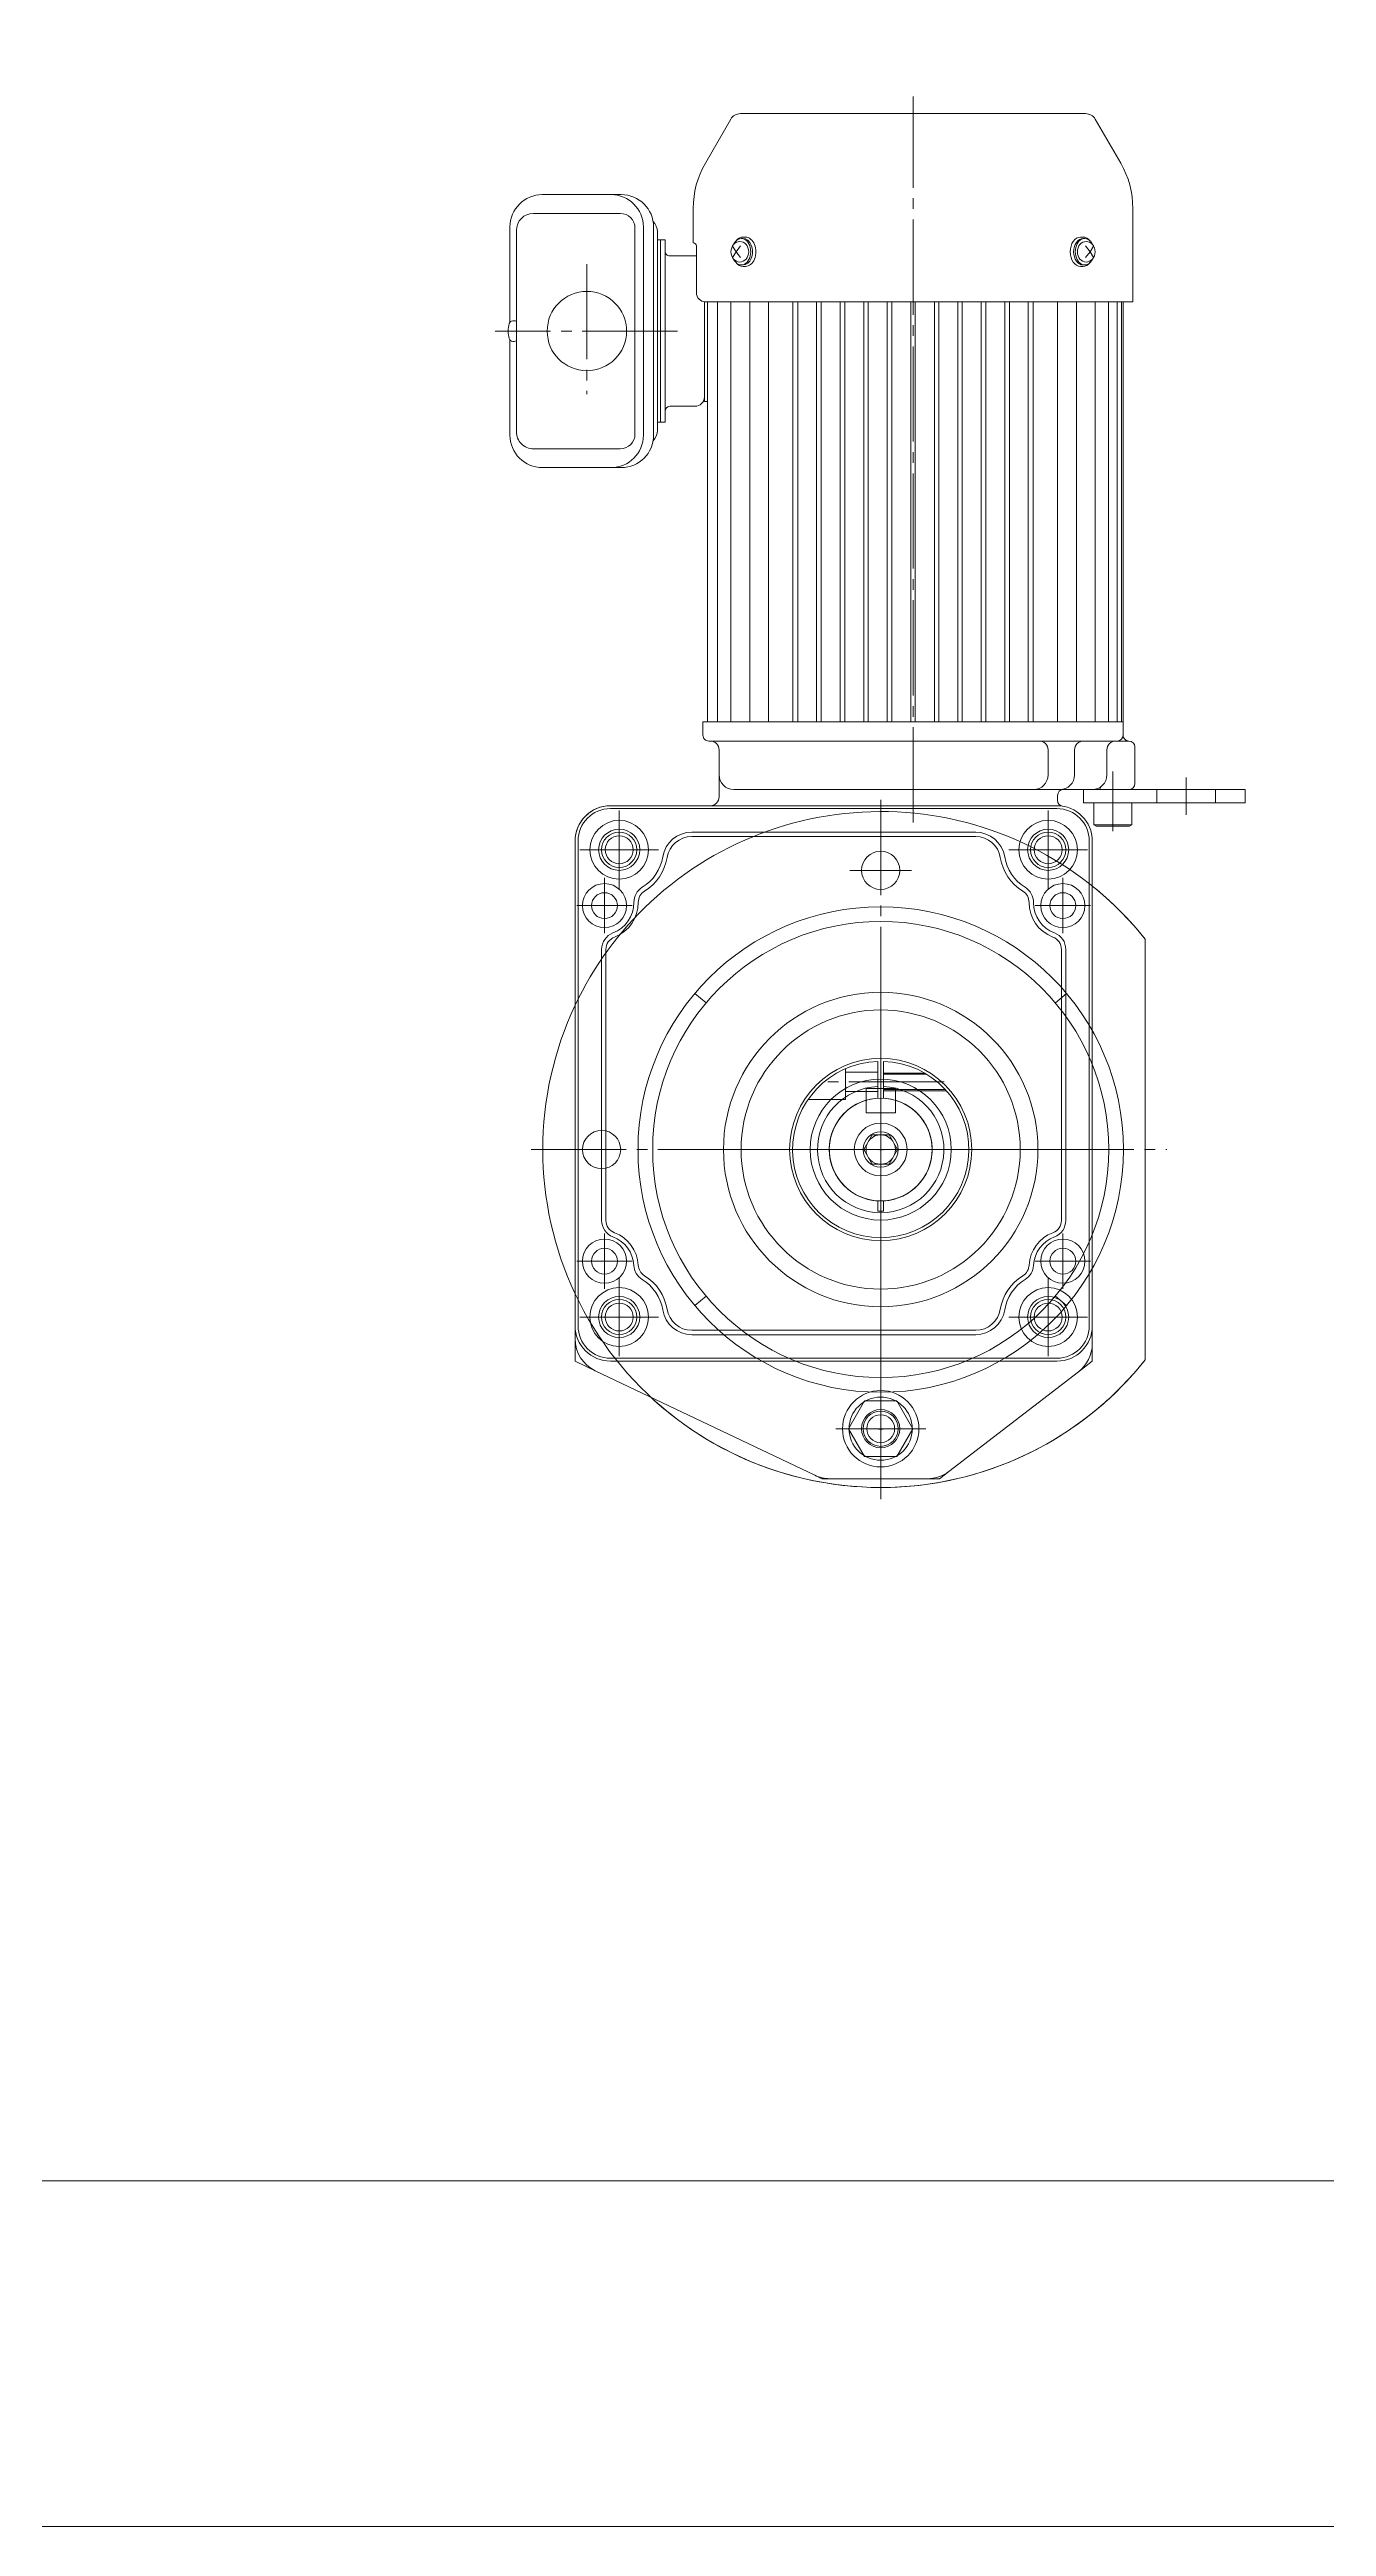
# Model space of a CAD drawing. Units: millimetres at full size. Extents: x -19442 to 19442, y -5866 to 5866.
# Drawn here: x -6210 to -5776, y 939 to 1782 of the extents above; entities that cross this region are included whole.
import ezdxf
from ezdxf.enums import TextEntityAlignment as Align

# ---------------------------------------------------------------- set-up
doc = ezdxf.new("R2010")
doc.units = ezdxf.units.MM
doc.header["$LTSCALE"] = 3.6
doc.linetypes.add('CHAIN2', pattern=[12, 9, -1, 1, -1])
for name, color, linetype, lineweight in [('0-3_04_HIDDEN', 7, 'Continuous', 9), ('0-4_05_CENTER', 2, 'CHAIN2', 9), ('0-6_0', 2, 'Continuous', 9), ('0-7_10_DRAFT', 1, 'Continuous', 9)]:
    doc.layers.add(name, color=color, linetype=linetype, lineweight=lineweight)
doc.styles.add('ＭＳ ゴシック', font='')
doc.styles.get('ＭＳ ゴシック').set_extended_font_data('MS Gothic')

# ---------------------------------------------------------------- blocks, each defined once
blk = doc.blocks.new('SCSBN35-43a_1')
at = {"layer": '0-3_04_HIDDEN', "color": 2}
for p, q in [((-24.718, -17), (-12, -17)), ((-12, -27.495), (-12, -17)), ((-1, -19.7), (-12, -19.7)), ((22.361, -20), (1, -20)), ((21.996, -20.4), (1, -20.4)), ((-1, -26.3), (-12, -26.3)), ((15.641, -25.6), (1, -25.6)), ((14.967, -26), (1, -26))]:
    blk.add_line(p, q, dxfattribs=at)
blk.add_arc((0, 0), 21.5, 272.66588, 267.33412, dxfattribs=at)
at = {"layer": '0-4_05_CENTER'}
for p, q in [((0, 33.15), (0, -33.15)), ((33.15, 0), (-33.15, 0)), ((21.591, -23), (-21.591, -23))]:
    blk.add_line(p, q, dxfattribs=at)
at = {"layer": '0-6_0'}
for p, q in [((-1, 21), (1, 21)), ((-1, 17.471), (-1, 21)), ((1, 17.471), (1, 21)), ((-1, -29.983), (-1, -17.471)), ((1, -29.983), (1, -17.471))]:
    blk.add_line(p, q, dxfattribs=at)
for radius, start, end in [(30, 271.91021, 268.08979), (17.5, 93.27583, 266.72417), (17.5, 273.27583, 86.72417)]:
    blk.add_arc((0, 0), radius, start, end, dxfattribs=at)
blk = doc.blocks.new('A$C527C7C34_1')
at = {"layer": '0-3_04_HIDDEN'}
blk.add_lwpolyline([(-5, 16.771), (-5, 12.5), (5, 12.5), (5, 16.771)], dxfattribs=at)
for radius in [17.5, 6, 5]:
    blk.add_circle((0, 0), radius, dxfattribs=at)
at = {"layer": '0-4_05_CENTER'}
for p, q in [((0, 21.5), (0, -21.5)), ((-21.5, 0), (21.5, 0))]:
    blk.add_line(p, q, dxfattribs=at)
blk = doc.blocks.new('A$C35045EA2_1')
at = {"layer": '0-6_0', "color": 134, "linetype": 'CHAIN2'}
for p, q in [((0, -12), (0, 12)), ((-12, 0), (12, 0))]:
    blk.add_line(p, q, dxfattribs=at)
at = {"layer": '0-6_0', "color": 134}
blk.add_lwpolyline([(2.887, -5), (-2.887, -5), (-5.773, 0), (-2.887, 5), (2.887, 5), (5.773, 0)], close=True, dxfattribs=at)
blk.add_circle((0, 0), 9, dxfattribs=at)
at = {"layer": '0-7_10_DRAFT', "style": 'ＭＳ ゴシック', "width": 2}
blk.add_text('CS-M12', height=0.2199, dxfattribs=at).set_placement((-0.698, -0.465), align=Align.BOTTOM_LEFT)
blk = doc.blocks.new('A$C285C78E6_1')
at = {"layer": '0-3_04_HIDDEN', "linetype": 'CHAIN2'}
for p, q in [((0, -15.312), (0, 15.312)), ((-15.312, 0), (15.311, 0))]:
    blk.add_line(p, q, dxfattribs=at)
at = {"layer": '0-3_04_HIDDEN'}
blk.add_lwpolyline([(5.485, -9.5), (-5.485, -9.5), (-10.97, 0), (-5.485, 9.5), (5.485, 9.5), (10.97, 0)], close=True, dxfattribs=at)
for radius in [13, 10.75]:
    blk.add_circle((0, 0), radius, dxfattribs=at)
at = {"layer": '0-7_10_DRAFT', "style": 'ＭＳ ゴシック', "width": 1.9}
blk.add_text('BT-M12', height=0.2199, dxfattribs=at).set_placement((-0.7, -0.547), align=Align.BOTTOM_LEFT)
blk = doc.blocks.new('A$C7E3831AE_1')
at = {"layer": '0-3_04_HIDDEN'}
for p, q in [((90, 71.589), (90, -71.589)), ((-63.275, 53.094), (-59.445, 49.88)), ((63.275, 53.094), (59.445, 49.88)), ((-63.275, -53.094), (-59.445, -49.88)), ((63.275, -53.094), (59.445, -49.88))]:
    blk.add_line(p, q, dxfattribs=at)
for centre, radius in [((0, 95), 6.5), ((0, 0), 82.6), ((0, 0), 77.6), ((0, 0), 31), ((-95, 0), 6.5), ((0, -95), 6.5)]:
    blk.add_circle(centre, radius, dxfattribs=at)
for start, end in [(38.49995, 132.89429), (132.89429, 154.73559), (154.73559, 205.26441), (205.26441, 308.76201), (308.76201, 321.50005)]:
    blk.add_arc((0, 0), 115, start, end, dxfattribs=at)
at = {"layer": '0-4_05_CENTER'}
for p, q in [((0, 119), (0, -119)), ((-10.5, 95), (10.5, 95)), ((-95, -10.5), (-95, 10.5)), ((-119, 0), (97.419, 0)), ((-10.5, -95), (10.5, -95))]:
    blk.add_line(p, q, dxfattribs=at)
blk = doc.blocks.new('M12Tz_1')
at = {"layer": '0-4_05_CENTER'}
for p, q in [((0, -10.332), (0, 10.332)), ((10.332, 0), (-10.332, 0))]:
    blk.add_line(p, q, dxfattribs=at)
at = {"layer": '0-6_0', "color": 134}
for radius in [6, 4.75]:
    blk.add_circle((0, 0), radius, dxfattribs=at)
blk = doc.blocks.new('A$C5C8B0B06_1')
at = {"layer": '0-4_05_CENTER'}
for p, q in [((0, 55.878), (0, -55.878)), ((-55.878, 0), (55.878, 0))]:
    blk.add_line(p, q, dxfattribs=at)
at = {"layer": '0-6_0', "color": 134}
for p, q in [((105, 72), (-66.091, 72)), ((-75.603, 67.317), (-109.511, 23.235)), ((117, -92), (117, 60)), ((-112, 15.919), (-112, -17.289)), ((-110.834, -22.448), (-75.258, -97.159)), ((-64.423, -104), (-39.344, -104)), ((-64.423, -104), (105, -104))]:
    blk.add_line(p, q, dxfattribs=at)
blk.add_circle((0, 0), 47.5, dxfattribs=at)
for centre, start, end in [((-66.091, 60), 90, 142.43141), ((105, 60), 0, 90), ((-100, 15.919), 142.43141, 180), ((-100, -17.289), 180, 205.46335), ((105, -92), 270, 0), ((-64.423, -92), 205.46335, 270)]:
    blk.add_arc(centre, 12, start, end, dxfattribs=at)
at = {"layer": '0-7_10_DRAFT'}
blk.add_line((-72, 72), (-55.245, 72), dxfattribs=at)
for points in [[(-75.603, 67.317), (-72, 72), (-66.091, 72)], [(-112, 15.919), (-112, 20), (-109.511, 23.235)], [(-112, -17.289), (-112, -20), (-110.834, -22.448)], [(-75.258, -97.159), (-72, -104), (-64.423, -104)]]:
    blk.add_lwpolyline(points, dxfattribs=at)
at = {"layer": '0-6_0'}
for p in [(-57, 57), (102, 57), (-95, 0), (-57, -89), (102, -89)]:
    blk.add_blockref('M12Tz_1', p, dxfattribs=at)
blk = doc.blocks.new('GM-SHYPF-RH 0.75kW、1／5～1／60、200V、60Hza_1')
at = {"layer": '0-3_04_HIDDEN', "color": 2}
for p, q in [((-118, 114), (-122.5, 114)), ((-118, 94), (-122.5, 94))]:
    blk.add_line(p, q, dxfattribs=at)
at = {"layer": '0-4_05_CENTER'}
for p, q in [((-113.85, 104), (-126.652, 104)), ((-108.291, 79), (-128.591, 79)), ((-102, 70.351), (-102, 43.649)), ((-83, 71.427), (-83, 52.573)), ((38, 71.427), (38, 52.573)), ((57, 70.351), (57, 43.649)), ((-73.573, 62), (-92.427, 62)), ((0, -65.996), (0, 65.996)), ((47.427, 62), (28.573, 62)), ((-88.649, 57), (-115.351, 57)), ((70.351, 57), (43.649, 57)), ((-111.29, 11), (-358.361, 11)), ((65.996, 0), (-65.996, 0)), ((-278.5, -69.166), (-278.5, -131.229)), ((-102, -75.649), (-102, -102.351)), ((57, -75.649), (57, -102.351)), ((-88.649, -89), (-115.351, -89)), ((-83, -84.573), (-83, -103.427)), ((38, -84.573), (38, -103.427)), ((70.351, -89), (43.649, -89)), ((-301.323, -100), (-257.035, -100)), ((-73.573, -94), (-92.427, -94)), ((47.427, -94), (28.573, -94))]:
    blk.add_line(p, q, dxfattribs=at)
at = {"layer": '0-6_0'}
for p, q in [((-122.5, 124), (-122.5, 69)), ((-118, 124), (-122.5, 124)), ((-118, 124), (-118, 69)), ((-288.5, 85.8), (-320.247, 85.8)), ((-288.5, 85.8), (-288.5, 11)), ((-139, 11), (-139, 84.5)), ((-124.5, 86.5), (-137, 86.5)), ((-122.5, 11), (-122.5, 84.5)), ((-118, 85.5), (-110.5, 85.5)), ((-118, 72.5), (-118, 85.5)), ((-110.5, 85.5), (-110.5, 72.5)), ((-110.5, 85.5), (-110, 84.634)), ((-110, 84.634), (-110, 73.366)), ((-350.6, 73.041), (-335.647, 81.674)), ((-145.5, 82.5), (-288.5, 82.5)), ((-145.5, 82), (-288.5, 82)), ((-145.5, 80.5), (-288.5, 80.5)), ((-145.5, 77.5), (-288.5, 77.5)), ((-145.5, -60.5), (-145.5, 82.5)), ((-141, 82.5), (-145.5, 82.5)), ((-145.5, 11), (-145.5, 82.5)), ((-136, 77), (-127.5, 77)), ((-352.5, 69.75), (-352.5, -47.75)), ((-310.5, 68.841), (-310.5, 68.025)), ((-310, 69.407), (-310, 68.841)), ((-305.5, 71.245), (-307.5, 69.672)), ((-305.5, 71.245), (-307.429, 72.456)), ((-305.5, 71.245), (-303.57, 72.456)), ((-305.5, 71.245), (-303.5, 69.672)), ((-301, 69.407), (-301, 68.841)), ((-300.5, 68.841), (-300.5, 68.025)), ((-145.5, 73), (-288.5, 73)), ((-122.5, 74.5), (-123.5, 75.077)), ((-118, 69), (-122.5, 69)), ((-118, 72.5), (-110.5, 72.5)), ((-110.5, 72.5), (-110, 73.366)), ((60, 72), (-105, 72)), ((60, 71), (-105, 71)), ((-145.5, 66.586), (-288.5, 66.586)), ((-145.5, 60.222), (-288.5, 60.222)), ((-136, 66), (-127.5, 66)), ((-120.5, 60.193), (-118.828, 60.193)), ((-117, 60), (-117, -92)), ((-116, 60), (-116, -92)), ((24.094, 63), (-68.094, 63)), ((-68.094, 61.5), (24.094, 61.5)), ((-32.533, 63), (-47.5, 63)), ((71, -92), (71, 60)), ((72, -92), (72, 60)), ((-145.5, 51.849), (-288.5, 51.849)), ((-136, 56.987), (-127.5, 56.987)), ((-145.5, 50.201), (-288.5, 50.201)), ((-145.5, 43.843), (-288.5, 43.843)), ((-145.5, 42.21), (-288.5, 42.21)), ((-145.5, 35.815), (-288.5, 35.815)), ((-145.5, 34.222), (-288.5, 34.222)), ((-145.5, 27.78), (-288.5, 27.78)), ((-145.5, 26.243), (-288.5, 26.243)), ((-108, 32.322), (-108, -64.322)), ((-106.5, -64.322), (-106.5, 32.322)), ((61.5, 32.322), (61.5, -64.322)), ((63, 32.322), (63, -64.322)), ((-145.5, 19.748), (-288.5, 19.748)), ((-145.5, 18.263), (-288.5, 18.263)), ((-145.5, 11.73), (-288.5, 11.73)), ((-288.5, -59.718), (-288.5, 11)), ((-145.5, 10.27), (-288.5, 10.27)), ((-145.5, 11), (-145.5, -59)), ((-139, 11), (-139, -58.5)), ((-122.5, 11), (-122.5, -50)), ((-145.5, 3.737), (-288.5, 3.737)), ((-145.5, 2.252), (-288.5, 2.252)), ((-20.8, 5), (-16.771, 5)), ((-20.8, -5), (-20.8, 5)), ((-145.5, -4.243), (-288.5, -4.243)), ((-145.5, -5.78), (-288.5, -5.78)), ((-20.8, -5), (-16.771, -5)), ((-145.5, -12.222), (-288.5, -12.222)), ((-145.5, -13.815), (-288.5, -13.815)), ((-145.5, -20.21), (-288.5, -20.21)), ((-145.5, -21.843), (-288.5, -21.843)), ((-145.5, -28.201), (-288.5, -28.201)), ((-145.5, -29.849), (-288.5, -29.849)), ((-145.5, -38.222), (-288.5, -38.222)), ((-310.5, -46.841), (-310.5, -46.025)), ((-310, -47.407), (-310, -46.841)), ((-305.5, -49.245), (-307.5, -47.672)), ((-305.5, -49.245), (-307.429, -50.456)), ((-305.5, -49.245), (-303.5, -47.672)), ((-305.5, -49.245), (-303.57, -50.456)), ((-301, -47.407), (-301, -46.841)), ((-300.5, -46.841), (-300.5, -46.025)), ((-145.5, -44.586), (-288.5, -44.586)), ((-350.6, -51.041), (-335.647, -59.674)), ((-145.5, -51), (-288.5, -51)), ((-145.5, -55.5), (-288.5, -55.5)), ((-136, -55), (-120.001, -55)), ((-308.5, -63.8), (-320.247, -63.8)), ((-308.5, -63.8), (-308.5, -63.718)), ((-307.5, -62.718), (-291.5, -62.718)), ((-304.1, -63.2), (-304.1, -71.8)), ((-145.5, -59), (-288.5, -59)), ((-288.5, -60), (-254.5, -60)), ((-254.5, -59), (-254.5, -60)), ((-252.9, -63.2), (-252.9, -71.8)), ((-141, -60.5), (-145.5, -60.5)), ((-278.5, -75), (-309.5, -75)), ((-309.5, -75), (-247.5, -75)), ((-309.5, -75), (-309.5, -76)), ((-278.5, -75), (-247.5, -75)), ((-247.5, -75), (-247.5, -76)), ((-313.95, -77.305), (-243.05, -77.305)), ((-313.95, -80.777), (-243.05, -80.777)), ((-313.55, -83.624), (-243.45, -83.624)), ((-312.3, -76), (-244.7, -76)), ((-324.95, -88.305), (-324.95, -115.174)), ((-318.55, -118.2), (-318.55, -88.624)), ((-238.45, -118.2), (-238.45, -88.624)), ((-232.05, -88.305), (-232.05, -115.174)), ((24.094, -93.5), (-68.094, -93.5)), ((24.094, -95), (-68.094, -95)), ((-32.533, -95), (-47.5, -95)), ((-105, -103), (60, -103)), ((-105, -104), (60, -104)), ((-313.95, -126.174), (-281.557, -126.174)), ((-312.75, -124), (-244.25, -124)), ((-282, -125.197), (-282, -124.8)), ((-275.442, -126.174), (-243.05, -126.174)), ((-275, -125.197), (-275, -124.8))]:
    blk.add_line(p, q, dxfattribs=at)
for points in [[(-309.5, -75), (-309.5, -73.4), (-278.5, -73.4)], [(-247.5, -75), (-247.5, -73.4), (-278.5, -73.4)]]:
    blk.add_lwpolyline(points, dxfattribs=at)
for centre, radius in [((-83, 62), 7.5), ((38, 62), 7.5), ((-102, 57), 10), ((-102, 57), 7), ((-83, 62), 4.4), ((38, 62), 4.4), ((57, 57), 10), ((57, 57), 7), ((0, 0), 53.5), ((0, 0), 47.5), ((0, 0), 24), ((-102, -89), 10), ((-102, -89), 7), ((57, -89), 10), ((57, -89), 7), ((-278.5, -100), 13.5), ((-83, -94), 7.5), ((-83, -94), 4.4), ((38, -94), 7.5), ((38, -94), 4.4)]:
    blk.add_circle(centre, radius, dxfattribs=at)
for centre, radius, start, end in [((-320.247, 55), 30.8, 90, 120), ((-141, 84.5), 2, 270, 0), ((-137, 84.5), 2, 90, 180), ((-124.5, 84.5), 2, 0, 90), ((-141, 80.5), 2, 0, 90), ((-136, 80), 3, 180, 270), ((-127.5, 72), 5, 0, 90), ((-348.7, 69.75), 3.8, 120, 180), ((-136, 69), 3, 180, 270), ((-105, 60), 12, 90, 180), ((-105, 60), 11, 90, 180), ((60, 60), 12, 0, 90), ((60, 60), 11, 0, 90), ((-127.5, 61), 5, 0, 90), ((-120.5, 62.193), 2, 180, 270), ((-118.828, 62.193), 2, 270, 350.98586), ((-84, 63), 11, 269.62489, 339.3338), ((-68.094, 57), 6, 90, 159.3338), ((-68.094, 57), 4.5, 90, 159.3338), ((24.094, 57), 6, 20.6662, 90), ((24.094, 57), 4.5, 20.6662, 90), ((40, 63), 11, 200.6662, 266.95528), ((-136, 53.987), 3, 90, 180), ((-127.5, 51.987), 5, 0, 90), ((-84.111, 46), 6, 89.62489, 148.41203), ((-84, 63), 12.5, 269.62489, 339.3338), ((40, 63), 12.5, 200.6662, 266.95528), ((39.097, 46.024), 6, 31.5123, 86.95528), ((-98, 32.322), 10, 99.2069, 180), ((-102, 57), 15, 279.2069, 328.41203), ((-102, 57), 16.5, 279.2069, 328.41203), ((-84.111, 46), 4.5, 89.62489, 148.41203), ((39.097, 46.024), 4.5, 31.5123, 86.95528), ((57, 57), 16.5, 211.5123, 260.7931), ((57, 57), 15, 211.5123, 260.7931), ((53, 32.322), 10, 0, 80.7931), ((-98, 32.322), 8.5, 99.2069, 180), ((53, 32.322), 8.5, 0, 80.7931), ((0, 0), 17.5, 196.60155, 163.39845), ((-348.7, -47.75), 3.8, 180, 240), ((-127.5, -50), 5, 270, 0), ((-141, -58.5), 2, 270, 0), ((-136, -58), 3, 90, 180), ((-120.001, -58), 3, 0, 90), ((-320.247, -33), 30.8, 240, 270), ((-307.5, -63.718), 1, 90, 180), ((-300.9, -63.2), 3.2, 171.33319, 180), ((-291.5, -59.718), 3, 270, 0), ((-256.1, -63.2), 3.2, 0, 90), ((-98, -64.322), 10, 180, 260.7931), ((-98, -64.322), 8.5, 180, 260.7931), ((53, -64.322), 8.5, 279.2069, 0), ((53, -64.322), 10, 279.2069, 0), ((-305.7, -71.8), 1.6, 270, 0), ((-251.3, -71.8), 1.6, 180, 270), ((-102, -89), 15, 31.58598, 80.7931), ((-102, -89), 16.5, 31.58598, 80.7931), ((57, -89), 16.5, 99.2069, 148.48976), ((57, -89), 15, 99.2069, 148.48976), ((-313.95, -88.305), 11, 90, 180), ((-313.95, -91.777), 11, 90, 180), ((-313.55, -88.624), 5, 90, 180), ((-312.3, -81), 5, 90, 135.07404), ((-244.7, -81), 5, 44.92596, 90), ((-243.45, -88.624), 5, 0, 90), ((-243.05, -88.305), 11, 0, 90), ((-243.05, -91.777), 11, 0, 90), ((-84.111, -78.001), 6, 211.58598, 270.37383), ((-84.111, -78.001), 4.5, 211.58598, 270.37383), ((-84, -95), 12.5, 20.66844, 90.37383), ((-84, -95), 11, 20.66844, 90.37383), ((40, -95), 12.5, 93.04605, 159.33156), ((40, -95), 11, 93.04605, 159.33156), ((39.097, -78.024), 4.5, 273.04605, 328.48976), ((39.097, -78.024), 6, 273.04605, 328.48976), ((-105, -92), 12, 180, 270), ((-105, -92), 11, 180, 270), ((-68.094, -89), 6, 200.66844, 270), ((-68.094, -89), 4.5, 200.66844, 270), ((24.094, -89), 4.5, 270, 339.33156), ((24.094, -89), 6, 270, 339.33156), ((60, -92), 12, 270, 0), ((60, -92), 11, 270, 0), ((-313.95, -115.174), 11, 180, 270), ((-243.05, -115.174), 11, 270, 0), ((-312.75, -118.2), 5.8, 180, 270), ((-280.5, -124.8), 1.5, 147.76905, 180), ((-280.7, -125.197), 1.3, 180, 253.39847), ((-276.3, -125.197), 1.3, 286.60153, 0), ((-276.5, -124.8), 1.5, 0, 32.23095), ((-244.25, -118.2), 5.8, 270, 0), ((-278.5, -117.818), 9, 253.39847, 286.60155)]:
    blk.add_arc(centre, radius, start, end, dxfattribs=at)
for centre, major_axis, start_param, end_param in [((-305.5, 68.841), (5, 0), 2.4023208, 3.1415927), ((-305.5, 68.025), (5, 0), 3.1415927, 6.2831853), ((-305.5, 69.407), (4.5, 0), 2.1587067, 7.2660713), ((-305.5, 68.841), (4.5, 0), 3.1415927, 6.2831853), ((-305.5, 68.841), (5, 0), 6.2831853, 7.0224571), ((-305.5, -46.025), (5, 0), 6.2831853, 9.424778), ((-305.5, -46.841), (5, 0), 3.1415927, 3.8808645), ((-305.5, -47.407), (4.5, 0), 5.3002993, 10.407664), ((-305.5, -46.841), (4.5, 0), 6.2831853, 9.424778), ((-305.5, -46.841), (5, 0), 5.5439135, 6.2831853)]:
    blk.add_ellipse(centre, major_axis=major_axis, ratio=0.707107, start_param=start_param, end_param=end_param, dxfattribs=at)
for centre in [(-305.5, 69.944), (-305.5, -47.944)]:
    blk.add_ellipse(centre, major_axis=(3.5, 0), ratio=0.860398, dxfattribs=at)

msp = doc.modelspace()

# ---------------------------------------------------------------- linework, layer by layer
at = {"layer": '0-6_0', "color": 134}
msp.add_line((-5837.274, 1478.817), (-5837.274, 1335.638), dxfattribs=at)
at = {"layer": '0-6_0', "color": 3}
msp.add_lwpolyline([(-8416.094, 938.682), (-4558.588, 938.682), (-4558.588, 4136.062), (-8416.094, 4136.062)], close=True, dxfattribs=at)
at = {"layer": '0-6_0', "color": 134}
msp.add_lwpolyline([(-8127.741, 1056.262), (-5053.624, 1056.262), (-5053.624, 2282.449), (-8127.741, 2282.449)], close=True, dxfattribs=at)
for start, end in [(38.49995, 51.23799), (154.73559, 205.26441), (227.10571, 321.50005)]:
    msp.add_arc((-5927.274, 1407.227), 115, start, end, dxfattribs=at)

# ---------------------------------------------------------------- block references
at = {"layer": '0-3_04_HIDDEN'}
for name in ['A$C7E3831AE_1', 'A$C527C7C34_1']:
    msp.add_blockref(name, (-5927.274, 1407.227), dxfattribs=at)
at = {"layer": '0-3_04_HIDDEN', "xscale": -1, "rotation": 180}
msp.add_blockref('SCSBN35-43a_1', (-5927.274, 1407.227), dxfattribs=at)
at = {"layer": '0-6_0', "rotation": 270}
msp.add_blockref('GM-SHYPF-RH 0.75kW、1／5～1／60、200V、60Hza_1', (-5927.274, 1407.227), dxfattribs=at)
at = {"layer": '0-6_0', "xscale": -1, "rotation": 270}
msp.add_blockref('A$C5C8B0B06_1', (-5927.274, 1407.227), dxfattribs=at)
at = {"layer": '0-6_0'}
for name, p in [('A$C35045EA2_1', (-5927.274, 1407.227)), ('A$C285C78E6_1', (-5927.274, 1312.227))]:
    msp.add_blockref(name, p, dxfattribs=at)

doc.saveas('drawing.dxf')
